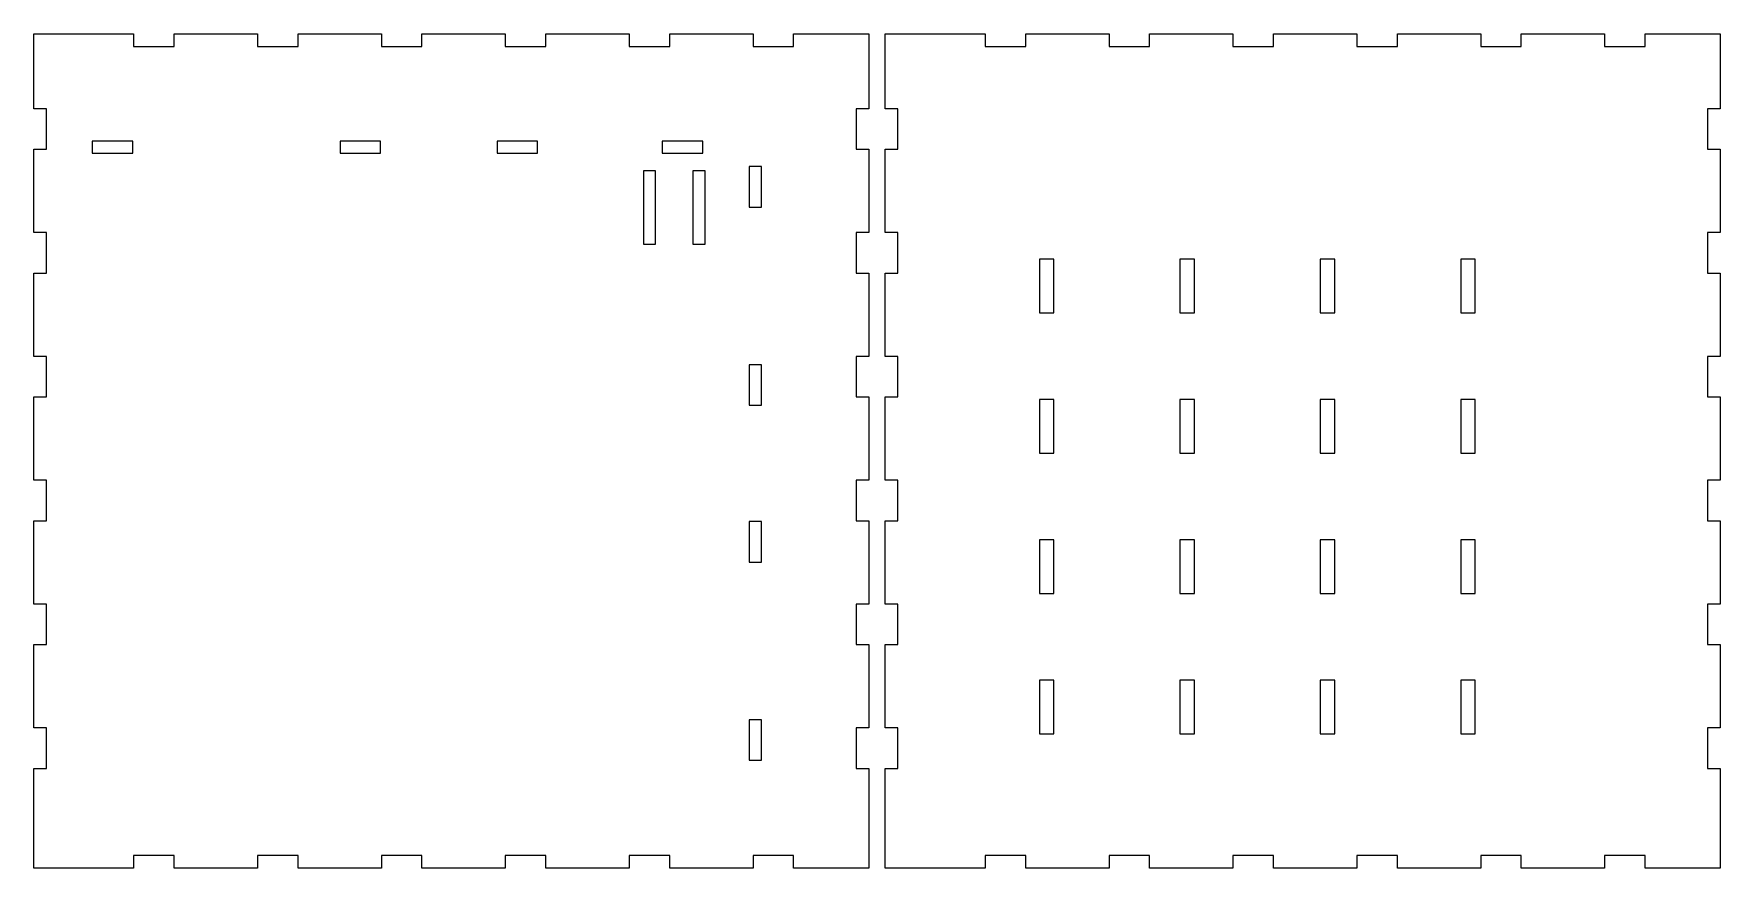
# Model space of a CAD drawing. Header units: metres. Extents: x 4 to 412, y 4 to 206.
import ezdxf

# ---------------------------------------------------------------- set-up
doc = ezdxf.new("R2010")
doc.units = ezdxf.units.M

msp = doc.modelspace()

# ---------------------------------------------------------------- linework, layer by layer
for points in [[(206.18, 28.18), (206.18, 4), (188, 4), (188, 7.075), (178.18, 7.075), (178.18, 4), (158, 4), (158, 7.075), (148.18, 7.075), (148.18, 4), (128, 4), (128, 7.075), (118.18, 7.075), (118.18, 4), (98, 4), (98, 7.075), (88.18, 7.075), (88.18, 4), (68, 4), (68, 7.075), (58.18, 7.075), (58.18, 4), (38, 4), (38, 7.075), (28.18, 7.075), (28.18, 4), (4, 4), (4, 28.18), (7.075, 28.18), (7.075, 38), (4, 38), (4, 58.18), (7.075, 58.18), (7.075, 68), (4, 68), (4, 88.18), (7.075, 88.18), (7.075, 98), (4, 98), (4, 118.18), (7.075, 118.18), (7.075, 128), (4, 128), (4, 148.18), (7.075, 148.18), (7.075, 158), (4, 158), (4, 178.18), (7.075, 178.18), (7.075, 188), (4, 188), (4, 206.18), (28.18, 206.18), (28.18, 203.105), (38, 203.105), (38, 206.18), (58.18, 206.18), (58.18, 203.105), (68, 203.105), (68, 206.18), (88.18, 206.18), (88.18, 203.105), (98, 203.105), (98, 206.18), (118.18, 206.18), (118.18, 203.105), (128, 203.105), (128, 206.18), (148.18, 206.18), (148.18, 203.105), (158, 203.105), (158, 206.18), (178.18, 206.18), (178.18, 203.105), (188, 203.105), (188, 206.18), (206.18, 206.18), (206.18, 188), (203.105, 188), (203.105, 178.18), (206.18, 178.18), (206.18, 158), (203.105, 158), (203.105, 148.18), (206.18, 148.18), (206.18, 128), (203.105, 128), (203.105, 118.18), (206.18, 118.18), (206.18, 98), (203.105, 98), (203.105, 88.18), (206.18, 88.18), (206.18, 68), (203.105, 68), (203.105, 58.18), (206.18, 58.18), (206.18, 38), (203.105, 38), (203.105, 28.18), (206.18, 28.18)], [(412.36, 28.18), (412.36, 4), (394.18, 4), (394.18, 7.075), (384.36, 7.075), (384.36, 4), (364.18, 4), (364.18, 7.075), (354.36, 7.075), (354.36, 4), (334.18, 4), (334.18, 7.075), (324.36, 7.075), (324.36, 4), (304.18, 4), (304.18, 7.075), (294.36, 7.075), (294.36, 4), (274.18, 4), (274.18, 7.075), (264.36, 7.075), (264.36, 4), (244.18, 4), (244.18, 7.075), (234.36, 7.075), (234.36, 4), (210.18, 4), (210.18, 28.18), (213.255, 28.18), (213.255, 38), (210.18, 38), (210.18, 58.18), (213.255, 58.18), (213.255, 68), (210.18, 68), (210.18, 88.18), (213.255, 88.18), (213.255, 98), (210.18, 98), (210.18, 118.18), (213.255, 118.18), (213.255, 128), (210.18, 128), (210.18, 148.18), (213.255, 148.18), (213.255, 158), (210.18, 158), (210.18, 178.18), (213.255, 178.18), (213.255, 188), (210.18, 188), (210.18, 206.18), (234.36, 206.18), (234.36, 203.105), (244.18, 203.105), (244.18, 206.18), (264.36, 206.18), (264.36, 203.105), (274.18, 203.105), (274.18, 206.18), (294.36, 206.18), (294.36, 203.105), (304.18, 203.105), (304.18, 206.18), (324.36, 206.18), (324.36, 203.105), (334.18, 203.105), (334.18, 206.18), (354.36, 206.18), (354.36, 203.105), (364.18, 203.105), (364.18, 206.18), (384.36, 206.18), (384.36, 203.105), (394.18, 203.105), (394.18, 206.18), (412.36, 206.18), (412.36, 188), (409.285, 188), (409.285, 178.18), (412.36, 178.18), (412.36, 158), (409.285, 158), (409.285, 148.18), (412.36, 148.18), (412.36, 128), (409.285, 128), (409.285, 118.18), (412.36, 118.18), (412.36, 98), (409.285, 98), (409.285, 88.18), (412.36, 88.18), (412.36, 68), (409.285, 68), (409.285, 58.18), (412.36, 58.18), (412.36, 38), (409.285, 38), (409.285, 28.18), (412.36, 28.18)], [(18.18, 177.205), (28, 177.205), (28, 180.175), (18.18, 180.175), (18.18, 177.205)], [(78.18, 177.205), (88, 177.205), (88, 180.175), (78.18, 180.175), (78.18, 177.205)], [(116.18, 177.205), (126, 177.205), (126, 180.175), (116.18, 180.175), (116.18, 177.205)], [(156.18, 177.205), (166, 177.205), (166, 180.175), (156.18, 180.175), (156.18, 177.205)], [(151.605, 155.18), (154.575, 155.18), (154.575, 173), (151.605, 173), (151.605, 155.18)], [(163.605, 155.18), (166.575, 155.18), (166.575, 173), (163.605, 173), (163.605, 155.18)], [(177.205, 164.18), (180.175, 164.18), (180.175, 174), (177.205, 174), (177.205, 164.18)], [(247.51001, 138.58), (251.02999, 138.58), (251.02999, 151.6), (247.51001, 151.6), (247.51001, 138.58)], [(281.51, 138.58), (285.03, 138.58), (285.03, 151.6), (281.51, 151.6), (281.51, 138.58)], [(315.51, 138.58), (319.03, 138.58), (319.03, 151.6), (315.51, 151.6), (315.51, 138.58)], [(349.51, 138.58), (353.03, 138.58), (353.03, 151.6), (349.51, 151.6), (349.51, 138.58)], [(177.205, 116.18), (180.175, 116.18), (180.175, 126), (177.205, 126), (177.205, 116.18)], [(247.51001, 104.58), (251.02999, 104.58), (251.02999, 117.6), (247.51001, 117.6), (247.51001, 104.58)], [(281.51, 104.58), (285.03, 104.58), (285.03, 117.6), (281.51, 117.6), (281.51, 104.58)], [(315.51, 104.58), (319.03, 104.58), (319.03, 117.6), (315.51, 117.6), (315.51, 104.58)], [(349.51, 104.58), (353.03, 104.58), (353.03, 117.6), (349.51, 117.6), (349.51, 104.58)], [(177.205, 78.18), (180.175, 78.18), (180.175, 88), (177.205, 88), (177.205, 78.18)], [(247.51001, 70.58), (251.02999, 70.58), (251.02999, 83.6), (247.51001, 83.6), (247.51001, 70.58)], [(281.51, 70.58), (285.03, 70.58), (285.03, 83.6), (281.51, 83.6), (281.51, 70.58)], [(315.51, 70.58), (319.03, 70.58), (319.03, 83.6), (315.51, 83.6), (315.51, 70.58)], [(349.51, 70.58), (353.03, 70.58), (353.03, 83.6), (349.51, 83.6), (349.51, 70.58)], [(247.51001, 36.58001), (251.02999, 36.58001), (251.02999, 49.59999), (247.51001, 49.59999), (247.51001, 36.58001)], [(281.51, 36.58001), (285.03, 36.58001), (285.03, 49.59999), (281.51, 49.59999), (281.51, 36.58001)], [(315.51, 36.58001), (319.03, 36.58001), (319.03, 49.59999), (315.51, 49.59999), (315.51, 36.58001)], [(349.51, 36.58001), (353.03, 36.58001), (353.03, 49.59999), (349.51, 49.59999), (349.51, 36.58001)], [(177.205, 30.18), (180.175, 30.18), (180.175, 40), (177.205, 40), (177.205, 30.18)]]:
    msp.add_lwpolyline(points, close=True)

doc.saveas('drawing.dxf')
